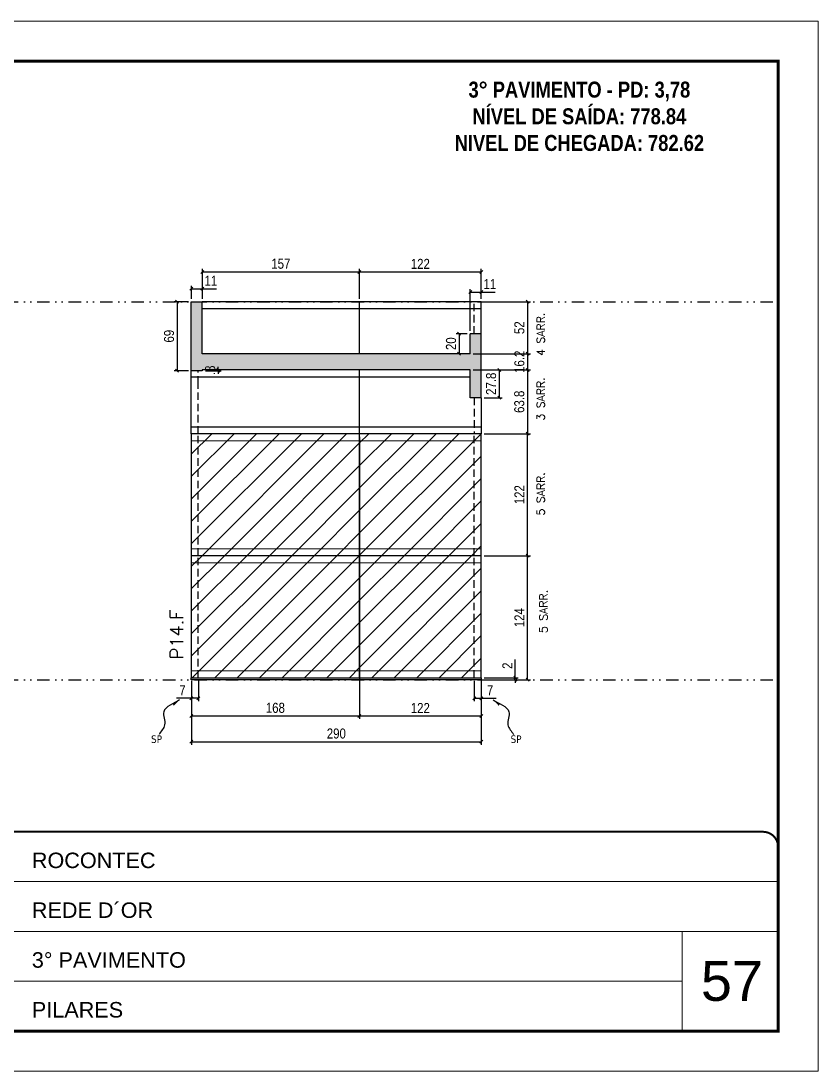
# Model space of a CAD drawing. Extents: x 2949 to 9203, y -16089 to 12527.
# Drawn here: x 3637 to 4434, y -4603 to -3553 of the extents above; entities that cross this region are included whole.
import ezdxf

# ---------------------------------------------------------------- set-up
doc = ezdxf.new("R2010")
doc.units = 0
for name, pattern in [('CONTINUO', [0]), ('DASHED', [0.75, 0.5, -0.25]), ('DIVIDE2', [0.625, 0.25, -0.125, 0, -0.125, 0, -0.125]), ('HIDDEN', [0.375, 0.25, -0.125])]:
    doc.linetypes.add(name, pattern=pattern)
for name, color, linetype, lineweight in [('CARIMBO', 255, 'Continuous', 9), ('Folhas', 255, 'Continuous', 9), ('Hachura', 251, 'Continuous', 9), ('Sarr 2.2x7', 40, 'Continuous', 9), ('SARRAFO DE PRESSAO', 251, 'DASHED', 9), ('Texto Seção', 7, 'Continuous', 15)]:
    doc.layers.add(name, color=color, linetype=linetype, lineweight=lineweight)
for name, color, linetype in [('COTA', 241, 'Continuous'), ('NOMENCLATURA', 7, 'Continuous'), ('Nível', 160, 'Continuous'), ('Painéis', 200, 'Continuous'), ('SARR_2.2x7', 40, 'Continuous'), ('Sarrafo de Pressão', 42, 'HIDDEN'), ('texto', 7, 'Continuous')]:
    doc.layers.add(name, color=color, linetype=linetype)
doc.styles.add('ARIAL', font='arial.ttf')
doc.styles.add('COTA TECNICA', font='techl___.ttf', dxfattribs={"height": 10})
doc.styles.add('COTA TECNICA-50', font='techl___.ttf', dxfattribs={"height": 10})
doc.styles.add('REGUA-120', font='ROMANS.shx', dxfattribs={"height": 15})
doc.styles.add('ROMANC', font='techb___.ttf', dxfattribs={"height": 2.5})
doc.styles.add('ROMANS', font='romans.shx')
doc.styles.get("Standard").update_dxf_attribs({"font": 'arial.ttf'})
doc.dimstyles.new('COTA PAINEL-50', dxfattribs={"dimtxt": 10, "dimasz": 3, "dimexe": 3, "dimexo": 3, "dimgap": 3, "dimtad": 1, "dimdec": 1, "dimzin": 12, "dimdsep": 46, "dimtxsty": 'COTA TECNICA-50', "dimblk1": 'OBLIQUE', "dimblk2": 'OBLIQUE', "dimsah": 1, "dimcen": 0.9, "dimclrd": 4, "dimclre": 4, "dimclrt": 240, "dimadec": 1, "dimazin": 3, "dimtfac": 1, "dimtdec": 1, "dimtmove": 0, "dimatfit": 3, "dimfxl": 1, "dimtolj": 1, "dimtzin": 12, "dimarcsym": 0})
doc.dimstyles.new('PAINEL', dxfattribs={"dimtxt": 10, "dimasz": 3, "dimexe": 3, "dimexo": 3, "dimgap": 3, "dimtad": 1, "dimdec": 1, "dimzin": 12, "dimdsep": 46, "dimtxsty": 'COTA TECNICA', "dimblk1": 'OBLIQUE', "dimblk2": 'OBLIQUE', "dimsah": 1, "dimcen": 0.9, "dimclrd": 4, "dimclre": 4, "dimclrt": 240, "dimadec": 1, "dimazin": 3, "dimtfac": 1, "dimtdec": 1, "dimtmove": 0, "dimatfit": 3, "dimfxl": 1, "dimtolj": 1, "dimtzin": 12, "dimarcsym": 0})
doc.dimstyles.get("Standard").update_dxf_attribs({"dimtxt": 0.18, "dimasz": 0.18, "dimexe": 0.18, "dimexo": 0.0625, "dimgap": 0.09, "dimtad": 0, "dimtih": 1, "dimtoh": 1, "dimdec": 4, "dimzin": 0, "dimdsep": 46, "dimtxsty": 'Standard', "dimcen": 0.09, "dimadec": 0, "dimazin": 0, "dimtfac": 1, "dimtdec": 4, "dimtofl": 0, "dimtmove": 0, "dimatfit": 3, "dimfxl": 1, "dimtolj": 1, "dimtzin": 0, "dimarcsym": 0})
pattern_1 = [(45, (-129255.467, -35347.797), (-11.2253202, 11.2253202), [])]

# ---------------------------------------------------------------- blocks, each defined once
blk = doc.blocks.new('9999999999')
at = {"color": 30, "linetype": 'CONTINUO'}
for p, q in [((98564.6, 34379.6), (99584, 34379.6)), ((98564.6, 34329.8), (99488, 34329.8)), ((99584, 34329.8), (99488, 34329.8)), ((99488, 34329.8), (99488, 34230.2)), ((98564.6, 34280), (99488, 34280))]:
    blk.add_line(p, q, dxfattribs=at)
at = {"color": 30, "linetype": 'CONTINUO', "const_width": 2}
blk.add_lwpolyline([(99584, 34230.2), (99584, 34414.4, 0.414214), (99569, 34429.4), (98229, 34429.4, 0.414214), (98214, 34414.4), (98214, 34245.2, 0.414214), (98229, 34230.2), (99584, 34230.2)], format="xyb", dxfattribs=at)
at = {"layer": 'Folhas'}
blk.add_lwpolyline([(98139, 34190.2), (99624, 34190.2), (99624, 35240.2), (98139, 35240.2)], close=True, dxfattribs=at)
at = {"layer": 'Folhas', "color": 30, "const_width": 3}
blk.add_lwpolyline([(98214, 34230.2), (99584, 34230.2), (99584, 35200.2), (98214, 35200.2)], close=True, dxfattribs=at)
at = {"color": 7, "linetype": 'Continuous', "ltscale": 5, "style": 'ARIAL'}
for s, height, p in [('ROCONTEC', 15.48, (98837.7, 34393.1)), ('REDE D´OR', 15.48, (98837.7, 34343.3)), ('3° PAVIMENTO', 15.483, (98837.7, 34293.5)), ('PILARES', 15.48, (98837.7, 34243.7))]:
    blk.add_text(s, height=height, dxfattribs=at).set_placement(p)
blk = doc.blocks.new('_Oblique')
at = {"color": 0, "linetype": 'ByBlock', "lineweight": -2}
blk.add_line((-0.5, -0.5), (0.5, 0.5), dxfattribs=at)
blk = doc.blocks.new('*D1747')
at = {"layer": 'COTA', "color": 4, "lineweight": -2, "transparency": 16777216}
for p, q in [((3807.3, -4213), (3807.3, -4277)), ((4097.3, -4213), (4097.3, -4277)), ((3807.3, -4274), (4097.3, -4274))]:
    blk.add_line(p, q, dxfattribs=at)
at = {"layer": 'Defpoints', "color": 0, "transparency": 16777216}
for p in [(3807.3, -4210), (4097.3, -4210), (4097.3, -4274)]:
    blk.add_point(p, dxfattribs=at)
at = {"layer": 'COTA', "color": 4, "lineweight": -2, "transparency": 16777216, "xscale": 3, "yscale": 3, "zscale": 3, "rotation": 180}
blk.add_blockref('_Oblique', (3807.3, -4274), dxfattribs=at)
at = {"layer": 'COTA', "color": 4, "lineweight": -2, "transparency": 16777216, "xscale": 3, "yscale": 3, "zscale": 3}
blk.add_blockref('_Oblique', (4097.3, -4274), dxfattribs=at)
at = {"layer": 'COTA', "color": 240, "transparency": 16777216, "insert": (3952.3, -4265.9), "char_height": 10, "attachment_point": 5, "style": 'COTA TECNICA'}
blk.add_mtext('\\A1;290', dxfattribs=at)
blk = doc.blocks.new('*D1748')
at = {"layer": 'COTA', "color": 4, "lineweight": -2, "transparency": 16777216}
for p, q in [((3807.3, -4215), (3807.3, -4233.5)), ((3814.3, -4213), (3814.3, -4233.5)), ((3807.3, -4230.5), (3792.5, -4230.5)), ((3814.3, -4230.5), (3807.3, -4230.5))]:
    blk.add_line(p, q, dxfattribs=at)
at = {"layer": 'Defpoints', "color": 0, "transparency": 16777216}
for p in [(3814.3, -4210), (3807.3, -4212), (3807.3, -4230.5)]:
    blk.add_point(p, dxfattribs=at)
at = {"layer": 'COTA', "color": 4, "lineweight": -2, "transparency": 16777216, "xscale": 3, "yscale": 3, "zscale": 3, "rotation": 180}
blk.add_blockref('_Oblique', (3807.3, -4230.5), dxfattribs=at)
at = {"layer": 'COTA', "color": 4, "lineweight": -2, "transparency": 16777216, "xscale": 3, "yscale": 3, "zscale": 3}
blk.add_blockref('_Oblique', (3814.3, -4230.5), dxfattribs=at)
at = {"layer": 'COTA', "color": 240, "transparency": 16777216, "insert": (3798.4, -4222.5), "char_height": 10, "attachment_point": 5, "style": 'COTA TECNICA-50'}
blk.add_mtext('\\A1;7', dxfattribs=at)
blk = doc.blocks.new('*D1749')
at = {"layer": 'COTA', "color": 4, "lineweight": -2, "transparency": 16777216}
for p, q in [((4090.3, -4213), (4090.3, -4233.5)), ((4097.3, -4215), (4097.3, -4233.5)), ((4090.3, -4230.5), (4097.3, -4230.5)), ((4097.3, -4230.5), (4112, -4230.5))]:
    blk.add_line(p, q, dxfattribs=at)
at = {"layer": 'Defpoints', "color": 0, "transparency": 16777216}
for p in [(4090.3, -4210), (4097.3, -4212), (4097.3, -4230.5)]:
    blk.add_point(p, dxfattribs=at)
at = {"layer": 'COTA', "color": 4, "lineweight": -2, "transparency": 16777216, "xscale": 3, "yscale": 3, "zscale": 3, "rotation": 180}
blk.add_blockref('_Oblique', (4090.3, -4230.5), dxfattribs=at)
at = {"layer": 'COTA', "color": 4, "lineweight": -2, "transparency": 16777216, "xscale": 3, "yscale": 3, "zscale": 3}
blk.add_blockref('_Oblique', (4097.3, -4230.5), dxfattribs=at)
at = {"layer": 'COTA', "color": 240, "transparency": 16777216, "insert": (4106.1, -4222.5), "char_height": 10, "attachment_point": 5, "style": 'COTA TECNICA-50'}
blk.add_mtext('\\A1;7', dxfattribs=at)
blk = doc.blocks.new('*D1750')
at = {"layer": 'COTA', "color": 4, "lineweight": -2, "transparency": 16777216}
for p, q in [((4100.3, -4088), (4146.5, -4088)), ((4143.5, -4212), (4143.5, -4088)), ((4100.3, -4212), (4146.5, -4212))]:
    blk.add_line(p, q, dxfattribs=at)
at = {"layer": 'Defpoints', "color": 0, "transparency": 16777216}
for p in [(4097.3, -4088), (4143.5, -4088), (4097.3, -4212)]:
    blk.add_point(p, dxfattribs=at)
at = {"layer": 'COTA', "color": 4, "lineweight": -2, "transparency": 16777216, "xscale": 3, "yscale": 3, "zscale": 3}
for p, rotation in [((4143.5, -4088), 90), ((4143.5, -4212), 270)]:
    blk.add_blockref('_Oblique', p, dxfattribs=dict(at, rotation=rotation))
at = {"layer": 'COTA', "color": 240, "transparency": 16777216, "insert": (4135.4, -4150), "char_height": 10, "attachment_point": 5, "rotation": 90, "style": 'COTA TECNICA-50'}
blk.add_mtext('\\A1;124', dxfattribs=at)
blk = doc.blocks.new('*D1751')
at = {"layer": 'COTA', "color": 4, "lineweight": -2, "transparency": 16777216}
for p, q in [((4131.3, -4210), (4131.3, -4191.9)), ((4100.3, -4210), (4134.3, -4210)), ((4131.3, -4212), (4131.3, -4210)), ((4100.3, -4212), (4134.3, -4212)), ((4131.3, -4212), (4131.3, -4215))]:
    blk.add_line(p, q, dxfattribs=at)
at = {"layer": 'Defpoints', "color": 0, "transparency": 16777216}
for p in [(4097.3, -4210), (4097.3, -4212), (4131.3, -4212)]:
    blk.add_point(p, dxfattribs=at)
at = {"layer": 'COTA', "color": 4, "lineweight": -2, "transparency": 16777216, "xscale": 3, "yscale": 3, "zscale": 3}
for p, rotation in [((4131.3, -4210), 270), ((4131.3, -4212), 90)]:
    blk.add_blockref('_Oblique', p, dxfattribs=dict(at, rotation=rotation))
at = {"layer": 'COTA', "color": 240, "transparency": 16777216, "insert": (4123.3, -4198), "char_height": 10, "attachment_point": 5, "rotation": 90, "style": 'COTA TECNICA-50'}
blk.add_mtext('\\A1;2', dxfattribs=at)
blk = doc.blocks.new('*D1752')
at = {"layer": 'COTA', "color": 4, "linetype": 'ByBlock', "lineweight": -2, "transparency": 16777216}
for p, q in [((4100.3, -3966), (4146.5, -3966)), ((4143.5, -4088), (4143.5, -3966)), ((4100.3, -4088), (4146.5, -4088))]:
    blk.add_line(p, q, dxfattribs=at)
at = {"layer": 'Defpoints', "color": 0, "linetype": 'ByBlock', "transparency": 16777216}
for p in [(4097.3, -3966), (4143.5, -3966), (4097.3, -4088)]:
    blk.add_point(p, dxfattribs=at)
at = {"layer": 'COTA', "color": 4, "linetype": 'ByBlock', "lineweight": -2, "transparency": 16777216, "xscale": 3, "yscale": 3, "zscale": 3}
for p, rotation in [((4143.5, -3966), 90), ((4143.5, -4088), 270)]:
    blk.add_blockref('_Oblique', p, dxfattribs=dict(at, rotation=rotation))
at = {"layer": 'COTA', "color": 240, "linetype": 'ByBlock', "transparency": 16777216, "insert": (4135.4, -4027), "char_height": 10, "attachment_point": 5, "rotation": 90, "style": 'COTA TECNICA'}
blk.add_mtext('\\A1;122', dxfattribs=at)
blk = doc.blocks.new('*D1756')
at = {"layer": 'COTA', "color": 4, "linetype": 'ByBlock', "lineweight": -2, "transparency": 16777216}
for p, q in [((3975.3, -3969), (3975.3, -4251.3)), ((3807.3, -4213), (3807.3, -4251.3)), ((3807.3, -4248.3), (3975.3, -4248.3))]:
    blk.add_line(p, q, dxfattribs=at)
at = {"layer": 'Defpoints', "color": 0, "linetype": 'ByBlock', "transparency": 16777216}
for p in [(3975.3, -3966), (3807.3, -4210), (3975.3, -4248.3)]:
    blk.add_point(p, dxfattribs=at)
at = {"layer": 'COTA', "color": 4, "linetype": 'ByBlock', "lineweight": -2, "transparency": 16777216, "xscale": 3, "yscale": 3, "zscale": 3, "rotation": 180}
blk.add_blockref('_Oblique', (3807.3, -4248.3), dxfattribs=at)
at = {"layer": 'COTA', "color": 4, "linetype": 'ByBlock', "lineweight": -2, "transparency": 16777216, "xscale": 3, "yscale": 3, "zscale": 3}
blk.add_blockref('_Oblique', (3975.3, -4248.3), dxfattribs=at)
at = {"layer": 'COTA', "color": 240, "linetype": 'ByBlock', "transparency": 16777216, "insert": (3891.3, -4240.2), "char_height": 10, "attachment_point": 5, "style": 'COTA TECNICA'}
blk.add_mtext('\\A1;168', dxfattribs=at)
blk = doc.blocks.new('*D1757')
at = {"layer": 'COTA', "color": 4, "linetype": 'ByBlock', "lineweight": -2, "transparency": 16777216}
for p, q in [((3975.3, -3969), (3975.3, -4251.3)), ((4097.3, -4215), (4097.3, -4251.3)), ((3975.3, -4248.3), (4097.3, -4248.3))]:
    blk.add_line(p, q, dxfattribs=at)
at = {"layer": 'Defpoints', "color": 0, "linetype": 'ByBlock', "transparency": 16777216}
for p in [(3975.3, -3966), (4097.3, -4212), (4097.3, -4248.3)]:
    blk.add_point(p, dxfattribs=at)
at = {"layer": 'COTA', "color": 4, "linetype": 'ByBlock', "lineweight": -2, "transparency": 16777216, "xscale": 3, "yscale": 3, "zscale": 3, "rotation": 180}
blk.add_blockref('_Oblique', (3975.3, -4248.3), dxfattribs=at)
at = {"layer": 'COTA', "color": 4, "linetype": 'ByBlock', "lineweight": -2, "transparency": 16777216, "xscale": 3, "yscale": 3, "zscale": 3}
blk.add_blockref('_Oblique', (4097.3, -4248.3), dxfattribs=at)
at = {"layer": 'COTA', "color": 240, "linetype": 'ByBlock', "transparency": 16777216, "insert": (4036.3, -4240.3), "char_height": 10, "attachment_point": 5, "style": 'COTA TECNICA'}
blk.add_mtext('\\A1;122', dxfattribs=at)
blk = doc.blocks.new('*D1762')
at = {"layer": 'COTA', "color": 4, "lineweight": -2, "transparency": 16777216}
for p, q in [((4089.3, -3902.2), (4146.5, -3902.2)), ((4143.5, -3902.2), (4143.5, -3966)), ((4100.3, -3966), (4146.5, -3966))]:
    blk.add_line(p, q, dxfattribs=at)
at = {"layer": 'Defpoints', "color": 0, "transparency": 16777216}
for p in [(4086.3, -3902.2), (4097.3, -3966), (4143.5, -3966)]:
    blk.add_point(p, dxfattribs=at)
at = {"layer": 'COTA', "color": 4, "lineweight": -2, "transparency": 16777216, "xscale": 3, "yscale": 3, "zscale": 3}
for p, rotation in [((4143.5, -3902.2), 90), ((4143.5, -3966), 270)]:
    blk.add_blockref('_Oblique', p, dxfattribs=dict(at, rotation=rotation))
at = {"layer": 'COTA', "color": 240, "transparency": 16777216, "insert": (4135.3, -3934.1), "char_height": 10, "attachment_point": 5, "rotation": 90, "style": 'COTA TECNICA'}
blk.add_mtext('\\A1;63.8', dxfattribs=at)
blk = doc.blocks.new('*D2846')
at = {"layer": 'COTA', "color": 4, "lineweight": -2, "transparency": 16777216}
for p, q in [((4089.3, -3902.2), (4118.2, -3902.2)), ((4115.2, -3902.2), (4115.2, -3930)), ((4100.3, -3930), (4118.2, -3930))]:
    blk.add_line(p, q, dxfattribs=at)
at = {"layer": 'Defpoints', "color": 0, "transparency": 16777216}
for p in [(4086.3, -3902.2), (4097.3, -3930), (4115.2, -3930)]:
    blk.add_point(p, dxfattribs=at)
at = {"layer": 'COTA', "color": 4, "lineweight": -2, "transparency": 16777216, "xscale": 3, "yscale": 3, "zscale": 3}
for p, rotation in [((4115.2, -3902.2), 90), ((4115.2, -3930), 270)]:
    blk.add_blockref('_Oblique', p, dxfattribs=dict(at, rotation=rotation))
at = {"layer": 'COTA', "color": 240, "transparency": 16777216, "insert": (4107.1, -3916.1), "char_height": 10, "attachment_point": 5, "rotation": 90, "style": 'COTA TECNICA-50'}
blk.add_mtext('\\A1;27.8', dxfattribs=at)
blk = doc.blocks.new('*D2847')
at = {"layer": 'COTA', "color": 4, "lineweight": -2, "transparency": 16777216}
for p, q in [((4086.3, -3863), (4086.3, -3821.4)), ((4097.3, -3831), (4097.3, -3821.4)), ((4086.3, -3824.4), (4097.3, -3824.4)), ((4097.3, -3824.4), (4111.3, -3824.4))]:
    blk.add_line(p, q, dxfattribs=at)
at = {"layer": 'Defpoints', "color": 0, "transparency": 16777216}
for p in [(4097.3, -3824.4), (4097.3, -3834), (4086.3, -3866)]:
    blk.add_point(p, dxfattribs=at)
at = {"layer": 'COTA', "color": 4, "lineweight": -2, "transparency": 16777216, "xscale": 3, "yscale": 3, "zscale": 3, "rotation": 180}
blk.add_blockref('_Oblique', (4086.3, -3824.4), dxfattribs=at)
at = {"layer": 'COTA', "color": 4, "lineweight": -2, "transparency": 16777216, "xscale": 3, "yscale": 3, "zscale": 3}
blk.add_blockref('_Oblique', (4097.3, -3824.4), dxfattribs=at)
at = {"layer": 'COTA', "color": 240, "transparency": 16777216, "insert": (4105.8, -3816.4), "char_height": 10, "attachment_point": 5, "style": 'COTA TECNICA-50'}
blk.add_mtext('\\A1;11', dxfattribs=at)
blk = doc.blocks.new('*D2849')
at = {"layer": 'COTA', "color": 4, "lineweight": -2, "transparency": 16777216}
for p, q in [((4100.3, -3834), (4146.5, -3834)), ((4143.5, -3834), (4143.5, -3886)), ((4089.3, -3886), (4146.5, -3886))]:
    blk.add_line(p, q, dxfattribs=at)
at = {"layer": 'Defpoints', "color": 0, "transparency": 16777216}
for p in [(4097.3, -3834), (4086.3, -3886), (4143.5, -3886)]:
    blk.add_point(p, dxfattribs=at)
at = {"layer": 'COTA', "color": 4, "lineweight": -2, "transparency": 16777216, "xscale": 3, "yscale": 3, "zscale": 3}
for p, rotation in [((4143.5, -3834), 90), ((4143.5, -3886), 270)]:
    blk.add_blockref('_Oblique', p, dxfattribs=dict(at, rotation=rotation))
at = {"layer": 'COTA', "color": 240, "transparency": 16777216, "insert": (4135.4, -3860), "char_height": 10, "attachment_point": 5, "rotation": 90, "style": 'COTA TECNICA-50'}
blk.add_mtext('\\A1;52', dxfattribs=at)
blk = doc.blocks.new('*D2850')
at = {"layer": 'COTA', "color": 4, "lineweight": -2, "transparency": 16777216}
for p, q in [((3807.3, -3831), (3807.3, -3818.1)), ((3807.3, -3821.1), (3818.3, -3821.1)), ((3818.3, -3831), (3818.3, -3818.1)), ((3818.3, -3821.1), (3832.3, -3821.1))]:
    blk.add_line(p, q, dxfattribs=at)
at = {"layer": 'Defpoints', "color": 0, "transparency": 16777216}
for p in [(3818.3, -3821.1), (3807.3, -3834), (3818.3, -3834)]:
    blk.add_point(p, dxfattribs=at)
at = {"layer": 'COTA', "color": 4, "lineweight": -2, "transparency": 16777216, "xscale": 3, "yscale": 3, "zscale": 3, "rotation": 180}
blk.add_blockref('_Oblique', (3807.3, -3821.1), dxfattribs=at)
at = {"layer": 'COTA', "color": 4, "lineweight": -2, "transparency": 16777216, "xscale": 3, "yscale": 3, "zscale": 3}
blk.add_blockref('_Oblique', (3818.3, -3821.1), dxfattribs=at)
at = {"layer": 'COTA', "color": 240, "transparency": 16777216, "insert": (3826.8, -3813), "char_height": 10, "attachment_point": 5, "style": 'COTA TECNICA-50'}
blk.add_mtext('\\A1;11', dxfattribs=at)
blk = doc.blocks.new('*D2851')
at = {"layer": 'COTA', "color": 4, "lineweight": -2, "transparency": 16777216}
for p, q in [((3804.3, -3834), (3790.1, -3834)), ((3793.1, -3834), (3793.1, -3903)), ((3804.3, -3903), (3790.1, -3903))]:
    blk.add_line(p, q, dxfattribs=at)
at = {"layer": 'Defpoints', "color": 0, "transparency": 16777216}
for p in [(3807.3, -3834), (3793.1, -3903), (3807.3, -3903)]:
    blk.add_point(p, dxfattribs=at)
at = {"layer": 'COTA', "color": 4, "lineweight": -2, "transparency": 16777216, "xscale": 3, "yscale": 3, "zscale": 3}
for p, rotation in [((3793.1, -3834), 90), ((3793.1, -3903), 270)]:
    blk.add_blockref('_Oblique', p, dxfattribs=dict(at, rotation=rotation))
at = {"layer": 'COTA', "color": 240, "transparency": 16777216, "insert": (3785, -3868.5), "char_height": 10, "attachment_point": 5, "rotation": 90, "style": 'COTA TECNICA-50'}
blk.add_mtext('\\A1;69', dxfattribs=at)
blk = doc.blocks.new('*D2956')
at = {"layer": 'COTA', "color": 4, "lineweight": -2, "transparency": 16777216}
for p, q in [((4083.3, -3866), (4072.1, -3866)), ((4075.1, -3866), (4075.1, -3886)), ((4083.3, -3886), (4072.1, -3886))]:
    blk.add_line(p, q, dxfattribs=at)
at = {"layer": 'Defpoints', "color": 0, "transparency": 16777216}
for p in [(4086.3, -3866), (4075.1, -3886), (4086.3, -3886)]:
    blk.add_point(p, dxfattribs=at)
at = {"layer": 'COTA', "color": 4, "lineweight": -2, "transparency": 16777216, "xscale": 3, "yscale": 3, "zscale": 3}
for p, rotation in [((4075.1, -3866), 90), ((4075.1, -3886), 270)]:
    blk.add_blockref('_Oblique', p, dxfattribs=dict(at, rotation=rotation))
at = {"layer": 'COTA', "color": 240, "transparency": 16777216, "insert": (4067, -3876), "char_height": 10, "attachment_point": 5, "rotation": 90, "style": 'COTA TECNICA-50'}
blk.add_mtext('\\A1;20', dxfattribs=at)
blk = doc.blocks.new('*D2957')
at = {"layer": 'COTA', "color": 4, "lineweight": -2, "transparency": 16777216}
for p, q in [((4089.3, -3886), (4146.5, -3886)), ((4143.5, -3886), (4143.5, -3902.2)), ((4089.3, -3902.2), (4146.5, -3902.2))]:
    blk.add_line(p, q, dxfattribs=at)
at = {"layer": 'Defpoints', "color": 0, "transparency": 16777216}
for p in [(4086.3, -3886), (4086.3, -3902.2), (4143.5, -3902.2)]:
    blk.add_point(p, dxfattribs=at)
at = {"layer": 'COTA', "color": 4, "lineweight": -2, "transparency": 16777216, "xscale": 3, "yscale": 3, "zscale": 3}
for p, rotation in [((4143.5, -3886), 90), ((4143.5, -3902.2), 270)]:
    blk.add_blockref('_Oblique', p, dxfattribs=dict(at, rotation=rotation))
at = {"layer": 'COTA', "color": 240, "transparency": 16777216, "insert": (4135.4, -3894.1), "char_height": 10, "attachment_point": 5, "rotation": 90, "style": 'COTA TECNICA-50'}
blk.add_mtext('\\A1;16.2', dxfattribs=at)
blk = doc.blocks.new('*D2958')
at = {"layer": 'COTA', "color": 4, "lineweight": -2, "transparency": 16777216}
for p, q in [((3821.3, -3902.2), (3837.2, -3902.2)), ((3821.3, -3903), (3837.2, -3903)), ((3834.2, -3902.2), (3834.2, -3899.2)), ((3834.2, -3902.2), (3834.2, -3903)), ((3834.2, -3903), (3834.2, -3906))]:
    blk.add_line(p, q, dxfattribs=at)
at = {"layer": 'Defpoints', "color": 0, "transparency": 16777216}
for p in [(3818.3, -3902.2), (3818.3, -3903), (3834.2, -3903)]:
    blk.add_point(p, dxfattribs=at)
at = {"layer": 'COTA', "color": 4, "lineweight": -2, "transparency": 16777216, "xscale": 3, "yscale": 3, "zscale": 3}
for p, rotation in [((3834.2, -3902.2), 270), ((3834.2, -3903), 90)]:
    blk.add_blockref('_Oblique', p, dxfattribs=dict(at, rotation=rotation))
at = {"layer": 'COTA', "color": 240, "transparency": 16777216, "insert": (3826.1, -3902.6), "char_height": 10, "attachment_point": 5, "rotation": 90, "style": 'COTA TECNICA-50'}
blk.add_mtext('\\A1;.8', dxfattribs=at)
blk = doc.blocks.new('*D2959')
at = {"layer": 'COTA', "color": 4, "lineweight": -2, "transparency": 16777216}
for p, q in [((3818.3, -3831), (3818.3, -3801.2)), ((3818.3, -3804.2), (3975.3, -3804.2)), ((3975.3, -3831), (3975.3, -3801.2))]:
    blk.add_line(p, q, dxfattribs=at)
at = {"layer": 'Defpoints', "color": 0, "transparency": 16777216}
for p in [(3975.3, -3804.2), (3818.3, -3834), (3975.3, -3834)]:
    blk.add_point(p, dxfattribs=at)
at = {"layer": 'COTA', "color": 4, "lineweight": -2, "transparency": 16777216, "xscale": 3, "yscale": 3, "zscale": 3, "rotation": 180}
blk.add_blockref('_Oblique', (3818.3, -3804.2), dxfattribs=at)
at = {"layer": 'COTA', "color": 4, "lineweight": -2, "transparency": 16777216, "xscale": 3, "yscale": 3, "zscale": 3}
blk.add_blockref('_Oblique', (3975.3, -3804.2), dxfattribs=at)
at = {"layer": 'COTA', "color": 240, "transparency": 16777216, "insert": (3896.8, -3796.1), "char_height": 10, "attachment_point": 5, "style": 'COTA TECNICA-50'}
blk.add_mtext('\\A1;157', dxfattribs=at)
blk = doc.blocks.new('*D2960')
at = {"layer": 'COTA', "color": 4, "lineweight": -2, "transparency": 16777216}
for p, q in [((3975.3, -3831), (3975.3, -3801.2)), ((3975.3, -3804.2), (4097.3, -3804.2)), ((4097.3, -3831), (4097.3, -3801.2))]:
    blk.add_line(p, q, dxfattribs=at)
at = {"layer": 'Defpoints', "color": 0, "transparency": 16777216}
for p in [(4097.3, -3804.2), (3975.3, -3834), (4097.3, -3834)]:
    blk.add_point(p, dxfattribs=at)
at = {"layer": 'COTA', "color": 4, "lineweight": -2, "transparency": 16777216, "xscale": 3, "yscale": 3, "zscale": 3, "rotation": 180}
blk.add_blockref('_Oblique', (3975.3, -3804.2), dxfattribs=at)
at = {"layer": 'COTA', "color": 4, "lineweight": -2, "transparency": 16777216, "xscale": 3, "yscale": 3, "zscale": 3}
blk.add_blockref('_Oblique', (4097.3, -3804.2), dxfattribs=at)
at = {"layer": 'COTA', "color": 240, "transparency": 16777216, "insert": (4036.3, -3796.2), "char_height": 10, "attachment_point": 5, "style": 'COTA TECNICA-50'}
blk.add_mtext('\\A1;122', dxfattribs=at)

msp = doc.modelspace()

# ---------------------------------------------------------------- hatches: boundary and pattern name
at = {"layer": 'COTA', "linetype": 'ByBlock'}
h = msp.add_hatch(dxfattribs=at)
h.set_pattern_fill('AR-CONC', color=256, scale=0.03)
h.paths.add_polyline_path([(4097.26, -3866.03), (4086.26, -3866.03), (4086.26, -3886.03), (3818.26, -3886.03), (3818.26, -3834.03), (3807.26, -3834.03), (3807.26, -3903.03), (3818.26, -3903.03), (3818.26, -3902.23), (4086.26, -3902.23), (4086.26, -3930.03), (4097.26, -3930.03)])
h.paths.add_polyline_path([(3835.95, -3911.68), (3835.95, -3893.72), (3815.37, -3893.72), (3815.37, -3911.68)], flags=25)
at = {"layer": 'Hachura', "linetype": 'ByBlock'}
h = msp.add_hatch(dxfattribs=at)
h.set_pattern_fill('ANSI31', color=256, scale=5)
h.set_pattern_definition(pattern_1)
h.paths.add_polyline_path([(3807.26, -4088.03), (3975.26, -4088.03), (3975.26, -3966.03), (3807.26, -3966.03)])
h = msp.add_hatch(dxfattribs=at)
h.set_pattern_fill('ANSI31', color=256, scale=5)
h.set_pattern_definition(pattern_1)
h.paths.add_polyline_path([(3975.26, -3966.03), (3975.26, -4088.03), (4097.26, -4088.03), (4097.26, -3966.03)])
h = msp.add_hatch(dxfattribs=at)
h.set_pattern_fill('ANSI31', color=256, scale=5)
h.set_pattern_definition(pattern_1)
h.paths.add_polyline_path([(3807.26, -4210.03), (3975.26, -4210.03), (3975.26, -4088.03), (3807.26, -4088.03)])
h = msp.add_hatch(dxfattribs=at)
h.set_pattern_fill('ANSI31', color=256, scale=5)
h.set_pattern_definition(pattern_1)
h.paths.add_polyline_path([(4097.26, -4088.03), (3975.26, -4088.03), (3975.26, -4210.03), (4097.26, -4210.03)])

# ---------------------------------------------------------------- linework, layer by layer
at = {"layer": 'COTA', "linetype": 'ByBlock'}
for p, q in [((3807.26, -3903.03), (3807.26, -3834.03)), ((3807.26, -3834.03), (3818.26, -3834.03)), ((4097.26, -3930.03), (4097.26, -3866.03))]:
    msp.add_line(p, q, dxfattribs=at)
at = {"layer": 'Nível', "color": 4, "linetype": 'DIVIDE2', "ltscale": 50}
for p, q in [((3024.03, -3834.03), (4394.03, -3834.03)), ((3024.03, -4212.03), (4394.03, -4212.03))]:
    msp.add_line(p, q, dxfattribs=at)
at = {"layer": 'Painéis'}
for p, q in [((4097.26, -3834.03), (3818.26, -3834.03)), ((3818.26, -3886.03), (3818.26, -3834.03)), ((3975.26, -3834.03), (3975.26, -3886.03)), ((4097.26, -3866.03), (4097.26, -3834.03)), ((4097.26, -3866.03), (4086.26, -3866.03)), ((4086.26, -3886.03), (4086.26, -3866.03)), ((4086.26, -3886.03), (3818.26, -3886.03)), ((3818.26, -3903.03), (3807.26, -3903.03)), ((3807.26, -3916.03), (3807.26, -3903.03)), ((3818.26, -3902.23), (3818.26, -3903.03)), ((4086.26, -3902.23), (3818.26, -3902.23)), ((3975.26, -3902.23), (3975.26, -3966.03)), ((4086.26, -3930.03), (4086.26, -3902.23)), ((3807.26, -3966.03), (3807.26, -3916.03)), ((4097.26, -3930.03), (4086.26, -3930.03)), ((4097.26, -3930.03), (4097.26, -3966.03)), ((4097.26, -3966.03), (3807.26, -3966.03)), ((4097.26, -3966.03), (3807.26, -3966.03)), ((3807.26, -3966.03), (3807.26, -3966.03)), ((3807.26, -3966.03), (3807.26, -4210.03)), ((3975.26, -3966.03), (3975.26, -4210.03)), ((4097.26, -4210.03), (4097.26, -3966.03)), ((4097.26, -3966.03), (4097.26, -3966.03)), ((4097.26, -4088.03), (3807.26, -4088.03)), ((3807.26, -4210.03), (4097.26, -4210.03))]:
    msp.add_line(p, q, dxfattribs=at)
msp.add_lwpolyline([(3807.26, -4210.03), (4097.26, -4210.03), (4097.26, -4212.03), (3807.26, -4212.03)], close=True, dxfattribs=at)
at = {"layer": 'Sarr 2.2x7'}
for p, q in [((4097.26, -3973.03), (3807.26, -3973.03)), ((4097.26, -4081.03), (3807.26, -4081.03)), ((4097.26, -4095.03), (3807.26, -4095.03)), ((4097.26, -4203.03), (3807.26, -4203.03)), ((4097.26, -4210.03), (3807.26, -4210.03))]:
    msp.add_line(p, q, dxfattribs=at)
at = {"layer": 'Sarr 2.2x7', "linetype": 'Continuous'}
for p, q in [((3807.26, -4088.03), (3807.26, -4081.03)), ((4097.26, -4088.03), (4097.26, -4081.03)), ((3807.26, -4210.03), (3807.26, -4203.03)), ((4097.26, -4210.03), (4097.26, -4203.03))]:
    msp.add_line(p, q, dxfattribs=at)
at = {"layer": 'SARR_2.2x7'}
for p, q in [((3975.26, -3841.03), (3818.26, -3841.03)), ((4097.26, -3841.03), (3975.26, -3841.03)), ((3807.26, -3909.03), (3975.26, -3909.03)), ((3975.26, -3909.03), (4086.26, -3909.03)), ((3807.26, -3959.03), (4097.26, -3959.03))]:
    msp.add_line(p, q, dxfattribs=at)
at = {"layer": 'Sarrafo de Pressão', "ltscale": 30}
for p, q in [((4090.26, -3866.03), (4090.26, -3834.03)), ((3814.26, -3916.03), (3814.26, -3903.03)), ((3814.26, -3966.03), (3814.26, -3916.03)), ((4090.26, -3930.03), (4090.26, -3966.03)), ((3814.26, -4088.03), (3814.26, -3966.03)), ((4090.26, -4088.03), (4090.26, -3966.03)), ((3814.26, -4210.03), (3814.26, -4088.03)), ((4090.26, -4210.03), (4090.26, -4088.03))]:
    msp.add_line(p, q, dxfattribs=at)

# ---------------------------------------------------------------- block references
at = {"layer": 'SARRAFO DE PRESSAO', "color": 6, "linetype": 'ByBlock'}
msp.add_blockref('9999999999', (-95189.94, -38793.52), dxfattribs=at)

# ---------------------------------------------------------------- texts
at = {"layer": 'CARIMBO', "style": 'ARIAL'}
msp.add_text('57', height=40, dxfattribs=at).set_placement((4316.89, -4533.17))
at = {"layer": 'NOMENCLATURA', "color": 2, "insert": (4195.36, -3587.26), "char_height": 16, "attachment_point": 2, "style": 'ROMANC'}
msp.add_mtext_dynamic_manual_height_columns('\\P3° PAVIMENTO - PD: 3,78\\PNÍVEL DE SAÍDA: 778.84\\PNIVEL DE CHEGADA: 782.62', width=300.2766, gutter_width=1, heights=[0], dxfattribs=at)
at = {"layer": 'texto', "color": 0, "char_height": 7.5, "attachment_point": 5}
for insert in [(3772.48, -4271.52), (4132.04, -4271.52)]:
    msp.add_mtext('{\\fTahoma|b0|i0|c0|p34;\\C4;SP}', dxfattribs=dict(at, insert=insert))
at = {"layer": 'Texto Seção', "linetype": 'Continuous', "style": 'ROMANS'}
for s, p in [('4 SARR.', (4160.7, -3888.21)), ('3 SARR.', (4160.7, -3953.01)), ('5 SARR.', (4160.7, -4047.81)), ('5 SARR.', (4163.41, -4165.41))]:
    msp.add_text(s, height=8, rotation=90, dxfattribs=at).set_placement(p)
at = {"layer": 'Texto Seção', "insert": (3799.23, -4191.57), "char_height": 13, "width": 285.3299, "attachment_point": 7, "rotation": 90, "style": 'REGUA-120'}
msp.add_mtext('P14.F', dxfattribs=at)

# ---------------------------------------------------------------- dimensions: what is measured, and where the dimension line sits
at = {"layer": 'COTA'}
for base, p1, p2, picture, middle in [((3975.26, -3804.24), (3818.26, -3834.03), (3975.26, -3834.03), '*D2959', (3896.76, -3796.13)), ((3818.26, -3821.08), (3807.26, -3834.03), (3818.26, -3834.03), '*D2850', (3826.8, -3813.02)), ((4097.26, -3824.43), (4086.26, -3866.03), (4097.26, -3834.03), '*D2847', (4105.8, -3816.37)), ((4097.26, -4230.54), (4090.26, -4210.03), (4097.26, -4212.03), '*D1749', (4106.13, -4222.47))]:
    dim = msp.add_linear_dim(base=base, p1=p1, p2=p2, dimstyle='COTA PAINEL-50', dxfattribs=at)
    dim.commit()
    dim.dimension.update_dxf_attribs({"geometry": picture, "text_midpoint": middle})
for base, p1, p2, dimstyle, override, picture, middle in [((4097.26, -3804.24), (3975.26, -3834.03), (4097.26, -3834.03), 'COTA PAINEL-50', {"dimtmove": 1}, '*D2960', (4036.26, -3796.18)), ((4097.26, -4273.99), (3807.26, -4210.03), (4097.26, -4210.03), 'PAINEL', {"dimarcsym": 2}, '*D1747', (3952.26, -4265.86))]:
    dim = msp.add_linear_dim(base=base, p1=p1, p2=p2, dimstyle=dimstyle, override=override, dxfattribs=at)
    dim.commit()
    dim.dimension.update_dxf_attribs({"geometry": picture, "text_midpoint": middle})
for base, p1, p2, angle, dimstyle, picture, middle in [((3793.13, -3903.03), (3807.26, -3834.03), (3807.26, -3903.03), 90, 'COTA PAINEL-50', '*D2851', (3785, -3868.53)), ((4143.5, -3886.03), (4097.26, -3834.03), (4086.26, -3886.03), 90, 'COTA PAINEL-50', '*D2849', (4135.39, -3860.03)), ((4143.5, -3966.03), (4086.26, -3902.23), (4097.26, -3966.03), 90, 'PAINEL', '*D1762', (4135.26, -3934.13)), ((4143.5, -4088.03), (4097.26, -4212.03), (4097.26, -4088.03), 90, 'COTA PAINEL-50', '*D1750', (4135.43, -4150.03)), ((3807.26, -4230.54), (3814.26, -4210.03), (3807.26, -4212.03), 180, 'COTA PAINEL-50', '*D1748', (3798.4, -4222.47))]:
    dim = msp.add_linear_dim(base=base, p1=p1, p2=p2, angle=angle, dimstyle=dimstyle, dxfattribs=at)
    dim.commit()
    dim.dimension.update_dxf_attribs({"geometry": picture, "text_midpoint": middle})
for base, p1, p2, picture, middle in [((4075.11, -3886.03), (4086.26, -3866.03), (4086.26, -3886.03), '*D2956', (4075.11, -3876.03)), ((4143.5, -3902.23), (4086.26, -3886.03), (4086.26, -3902.23), '*D2957', (4143.5, -3894.13)), ((3834.19, -3903.03), (3818.26, -3902.23), (3818.26, -3903.03), '*D2958', (3834.19, -3902.63)), ((4115.17, -3930.03), (4086.26, -3902.23), (4097.26, -3930.03), '*D2846', (4115.17, -3916.13)), ((4131.27, -4212.03), (4097.26, -4210.03), (4097.26, -4212.03), '*D1751', (4131.27, -4197.98))]:
    dim = msp.add_linear_dim(base=base, p1=p1, p2=p2, angle=90, dimstyle='COTA PAINEL-50', dxfattribs=at)
    dim.commit()
    dim.dimension.update_dxf_attribs({"geometry": picture, "text_midpoint": middle, "dimtype": 160})
at = {"layer": 'COTA', "linetype": 'ByBlock'}
dim = msp.add_linear_dim(base=(3975.26, -4248.34), p1=(3807.26, -4210.03), p2=(3975.26, -3966.03), dimstyle='PAINEL', dxfattribs=at)
dim.commit()
dim.dimension.update_dxf_attribs({"geometry": '*D1756', "text_midpoint": (3891.26, -4240.22)})
dim = msp.add_linear_dim(base=(4097.26, -4248.34), p1=(3975.26, -3966.03), p2=(4097.26, -4212.03), dimstyle='PAINEL', override={"dimtmove": 1}, dxfattribs=at)
dim.commit()
dim.dimension.update_dxf_attribs({"geometry": '*D1757', "text_midpoint": (4036.26, -4240.29)})
dim = msp.add_linear_dim(base=(4143.5, -3966.03), p1=(4097.26, -4088.03), p2=(4097.26, -3966.03), angle=90, dimstyle='PAINEL', dxfattribs=at)
dim.commit()
dim.dimension.update_dxf_attribs({"geometry": '*D1752', "text_midpoint": (4135.44, -4027.03)})

# ---------------------------------------------------------------- leaders
at = {"layer": 'COTA', "path_type": 1}
for points in [[(3795.43, -4232.21), (3779.65, -4244.05), (3780.57, -4257.06), (3775.02, -4266.84)], [(4109.09, -4232.21), (4124.88, -4244.05), (4123.95, -4257.06), (4129.5, -4266.84)]]:
    msp.add_leader(points, dimstyle='Standard', override={"dimasz": 8}, dxfattribs=at)

doc.saveas('drawing.dxf')
